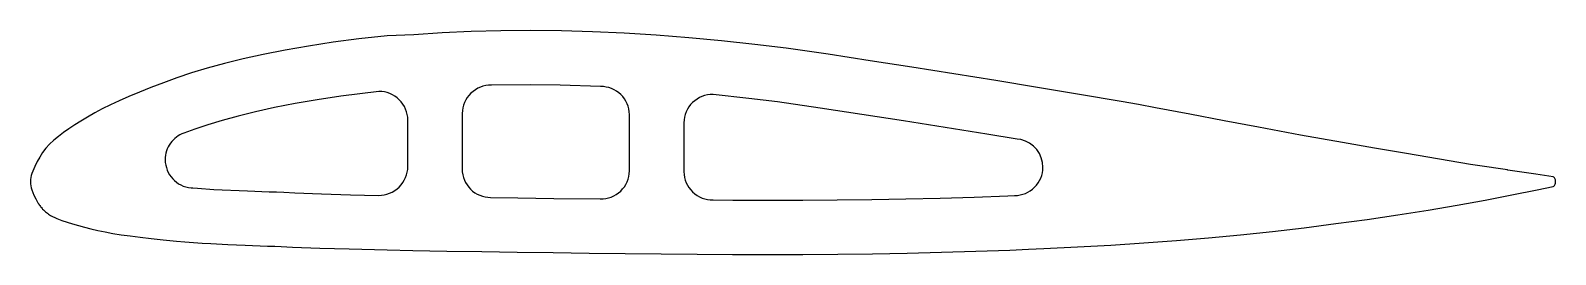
# Model space of a CAD drawing. Header units: millimetres. Extents: x -3.52 to 3.5, y -0.52 to 0.52.
import ezdxf

# ---------------------------------------------------------------- set-up
doc = ezdxf.new("R2010")
doc.units = ezdxf.units.MM

msp = doc.modelspace()

# ---------------------------------------------------------------- linework, layer by layer
at = {"flags": 128}
msp.add_lwpolyline([(-0.039505, 0.4345), (-0.182441, 0.45165), (-0.335677, 0.467942), (-0.487191, 0.481942), (-0.636927, 0.493609), (-0.784677, 0.502872), (-0.930205, 0.509664), (-1.07333, 0.513941), (-1.213955, 0.515622), (-1.352135, 0.514706), (-1.487955, 0.511163), (-1.621427, 0.504969), (-1.752232, 0.496192), (-1.875385, 0.491227), (-2.004816, 0.476991), (-2.123774, 0.461296), (-2.237218, 0.443852), (-2.344441, 0.424991), (-2.444788, 0.405088), (-2.537899, 0.384546), (-2.623746, 0.363505), (-2.702705, 0.341963), (-2.775385, 0.319991), (-2.842427, 0.297643), (-2.904427, 0.275171), (-2.96176, 0.253143), (-3.014566, 0.232018), (-3.062996, 0.21188), (-3.107343, 0.192449), (-3.148093, 0.173421), (-3.185691, 0.154602), (-3.220593, 0.13588), (-3.253177, 0.117296), (-3.283663, 0.098921), (-3.312246, 0.08081), (-3.339066, 0.063032), (-3.364232, 0.045616), (-3.387538, 0.028255), (-3.40883, 0.010642), (-3.42801, -0.007537), (-3.445107, -0.026495), (-3.46026, -0.046259), (-3.473732, -0.066787), (-3.485649, -0.088065), (-3.496191, -0.110051), (-3.50958, -0.142857), (-3.512589, -0.151699), (-3.514612, -0.160892), (-3.515715, -0.170328), (-3.51596, -0.179901), (-3.515412, -0.189507), (-3.514135, -0.199038), (-3.512192, -0.208389), (-3.509649, -0.217454), (-3.505507, -0.229754), (-3.500968, -0.241857), (-3.49213, -0.2599), (-3.482343, -0.277204), (-3.479802, -0.281218), (-3.478816, -0.282759), (-3.478135, -0.283801), (-3.476732, -0.285843), (-3.475607, -0.287412), (-3.473121, -0.290773), (-3.470691, -0.293926), (-3.468232, -0.297009), (-3.465885, -0.299843), (-3.462996, -0.30319), (-3.460093, -0.306329), (-3.456468, -0.310079), (-3.452816, -0.313662), (-3.449066, -0.317134), (-3.446232, -0.319565), (-3.438427, -0.325815), (-3.433024, -0.329745), (-3.432843, -0.32987), (-3.423758, -0.335671), (-3.414455, -0.34094), (-3.404312, -0.345914), (-3.394024, -0.35044), (-3.371677, -0.358829), (-3.347621, -0.366565), (-3.322205, -0.374259), (-3.295482, -0.382009), (-3.26733, -0.389745), (-3.237663, -0.397357), (-3.206274, -0.404745), (-3.172913, -0.411801), (-3.137177, -0.418398), (-3.098593, -0.424537), (-3.056649, -0.430357), (-3.010788, -0.436023), (-2.960482, -0.441801), (-2.905288, -0.447718), (-2.844663, -0.453565), (-2.805246, -0.45713), (-2.765802, -0.460257), (-2.726335, -0.463001), (-2.68685, -0.465416), (-2.607846, -0.469475), (-2.52883, -0.47287), (-2.425232, -0.477079), (-2.391362, -0.477586), (-2.362241, -0.478801), (-2.335883, -0.480266), (-2.310302, -0.481523), (-2.184816, -0.485968), (-2.05008, -0.490107), (-1.875328, -0.49454), (-1.756257, -0.49703), (-1.600132, -0.499807), (-1.439757, -0.502321), (-1.276493, -0.504767), (-1.11141, -0.507127), (-0.945424, -0.509335), (-0.779341, -0.511335), (-0.613729, -0.513071), (-0.449035, -0.514446), (-0.285424, -0.515335), (-0.122993, -0.515627), (0.038368, -0.515224), (0.19884, -0.514044), (0.358618, -0.512044), (0.517743, -0.509196), (0.676215, -0.505489), (0.833951, -0.500877), (0.990798, -0.495307), (1.076646, -0.491682), (1.147045, -0.488607), (1.301698, -0.48094), (1.454907, -0.472148), (1.606559, -0.46219), (1.756587, -0.450995), (1.905129, -0.438468), (2.05242, -0.424523), (2.198851, -0.409065), (2.344698, -0.392079), (2.489879, -0.373607), (2.633893, -0.353787), (2.775893, -0.332773), (2.914768, -0.310857), (3.049295, -0.288176), (3.178323, -0.26494), (3.300976, -0.241398), (3.416837, -0.21787), (3.490351, -0.202273), (3.492887, -0.201296), (3.495089, -0.199582), (3.496955, -0.197239), (3.498485, -0.194373), (3.499677, -0.191091), (3.500533, -0.1875), (3.501049, -0.183705), (3.501227, -0.179815), (3.501065, -0.175936), (3.500562, -0.172175), (3.499717, -0.168637), (3.498531, -0.165431), (3.497002, -0.162663), (3.49513, -0.160439), (3.492913, -0.158866), (3.490351, -0.158051), (3.410268, -0.146329), (3.281323, -0.127037), (3.280546, -0.126752), (3.279769, -0.126467), (3.142032, -0.105662), (3.109807, -0.100578), (2.814908, -0.051074), (2.667685, -0.026162), (2.520629, -0.00062), (2.424108, 0.016726), (2.327587, 0.03449), (2.13469, 0.070398), (1.976783, 0.100168), (1.818828, 0.130353), (1.660789, 0.160067), (1.581727, 0.174471), (1.502629, 0.188427), (1.310406, 0.221372), (1.11803, 0.25369), (0.9255, 0.28538), (0.732816, 0.316442), (0.539977, 0.346876), (0.346984, 0.376682), (0.153836, 0.405861), (-0.039505, 0.4345)], dxfattribs=at)
for points in [[(-1.914705, -0.243498, 0.414214), (-1.779649, -0.110287), (-1.779649, 0.102699, 0.414214), (-1.913183, 0.235391), (-2.088422, 0.213794), (-2.19656, 0.197165), (-2.298461, 0.17924), (-2.393534, 0.160384), (-2.481205, 0.141042), (-2.561078, 0.121465), (-2.633619, 0.101674), (-2.699669, 0.081706), (-2.760289, 0.0615), (-2.810378, 0.04331), (-2.81959, 0.039563), (-2.828435, 0.03515), (-2.836882, 0.030101), (-2.844899, 0.024449), (-2.852456, 0.018224), (-2.85952, 0.011459), (-2.86606, 0.004184), (-2.872045, -0.003569), (-2.877444, -0.011769), (-2.882225, -0.020385), (-2.886356, -0.029384), (-2.889807, -0.038736), (-2.892545, -0.04841), (-2.89454, -0.058373), (-2.89576, -0.068595), (-2.896174, -0.079043), (-2.896022, -0.085384), (-2.895571, -0.091647), (-2.893799, -0.103909), (-2.890914, -0.115774), (-2.886972, -0.127186), (-2.882028, -0.13809), (-2.876137, -0.14843), (-2.869356, -0.158151), (-2.861739, -0.167196), (-2.853342, -0.175511), (-2.844221, -0.18304), (-2.834431, -0.189728), (-2.824029, -0.195518), (-2.813068, -0.200355), (-2.801606, -0.204184), (-2.789697, -0.206949), (-2.777397, -0.208595), (-2.76886, -0.209076), (-2.747081, -0.210947), (-2.672809, -0.2158), (-2.517865, -0.22311), (-2.418287, -0.227155), (-2.384278, -0.227664), (-2.350486, -0.229074), (-2.299334, -0.231755), (-2.176553, -0.236104), (-2.043071, -0.240204), (-1.914705, -0.243498)], [(-1.395202, 0.264068, 0.414214), (-1.529649, 0.133506), (-1.529649, -0.122863, 0.414214), (-1.39858, -0.252889), (-1.272834, -0.254793), (-1.107959, -0.257151), (-0.894191, -0.259999, 0.414214), (-0.759649, -0.130803), (-0.759649, 0.1286, 0.414214), (-0.89253, 0.257601), (-1.078558, 0.263987), (-1.214619, 0.265613), (-1.395202, 0.264068)], [(-0.375378, 0.22107, 0.414214), (-0.509649, 0.090853), (-0.509649, -0.134661, 0.414214), (-0.374791, -0.264677), (-0.28452, -0.265336), (-0.123081, -0.265626), (0.037136, -0.265226), (0.196356, -0.264055), (0.354817, -0.262072), (0.512582, -0.259249), (0.669638, -0.255573), (0.825863, -0.251007), (0.981089, -0.245495), (1.012338, -0.244103, 0.414214), (1.142955, -0.114006, 0.351533), (1.040249, 0.013088), (1.024085, 0.015789), (0.885304, 0.038632), (0.693435, 0.069562), (0.501412, 0.099867), (0.309233, 0.129549), (0.1169, 0.158604), (-0.07845, 0.187458), (-0.210477, 0.203222), (-0.375378, 0.22107)]]:
    msp.add_lwpolyline(points, format="xyb", dxfattribs=at)

doc.saveas('drawing.dxf')
